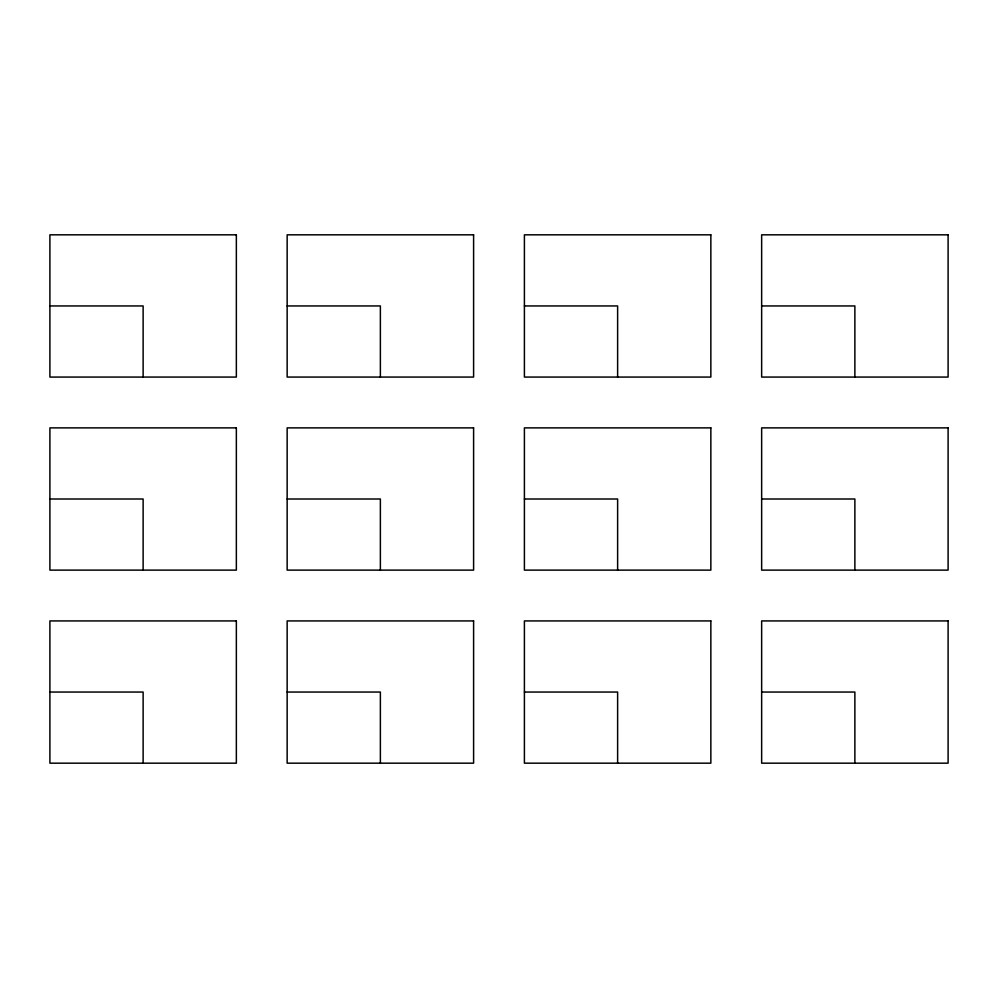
<?xml version="1.0" encoding="UTF-8"?>
<svg xmlns="http://www.w3.org/2000/svg" width="998" height="998" viewBox="0 0 998 998"><rect width="100%" height="100%" fill="white"/><g stroke="black" fill="none" stroke-linecap="round" stroke-linejoin="round"><path stroke-width="1.5" d="M49.9 305.949L143.126 305.949L143.126 377.069M287.15 305.949L380.375 305.949L380.375 377.069M524.399 305.949L617.625 305.949L617.625 377.069M761.649 305.949L854.874 305.949L854.874 377.069M49.9 499L143.126 499L143.126 570.12M287.15 499L380.375 499L380.375 570.12M524.399 499L617.625 499L617.625 570.12M761.649 499L854.874 499L854.874 570.12M49.9 692.051L143.126 692.051L143.126 763.171M287.15 692.051L380.375 692.051L380.375 763.171M524.399 692.051L617.625 692.051L617.625 763.171M761.649 692.051L854.874 692.051L854.874 763.171M236.351 234.829L49.9 234.829L49.9 377.069L236.351 377.069L236.351 234.829M473.601 234.829L287.15 234.829L287.15 377.069L473.601 377.069L473.601 234.829M710.85 234.829L524.399 234.829L524.399 377.069L710.85 377.069L710.85 234.829M948.1 234.829L761.649 234.829L761.649 377.069L948.1 377.069L948.1 234.829M236.351 427.88L49.9 427.88L49.9 570.12L236.351 570.12L236.351 427.88M473.601 427.88L287.15 427.88L287.15 570.12L473.601 570.12L473.601 427.88M710.85 427.88L524.399 427.88L524.399 570.12L710.85 570.12L710.85 427.88M948.1 427.88L761.649 427.88L761.649 570.12L948.1 570.12L948.1 427.88M236.351 620.931L49.9 620.931L49.9 763.171L236.351 763.171L236.351 620.931M473.601 620.931L287.15 620.931L287.15 763.171L473.601 763.171L473.601 620.931M710.85 620.931L524.399 620.931L524.399 763.171L710.85 763.171L710.85 620.931M948.1 620.931L761.649 620.931L761.649 763.171L948.1 763.171L948.1 620.931"/></g></svg>
